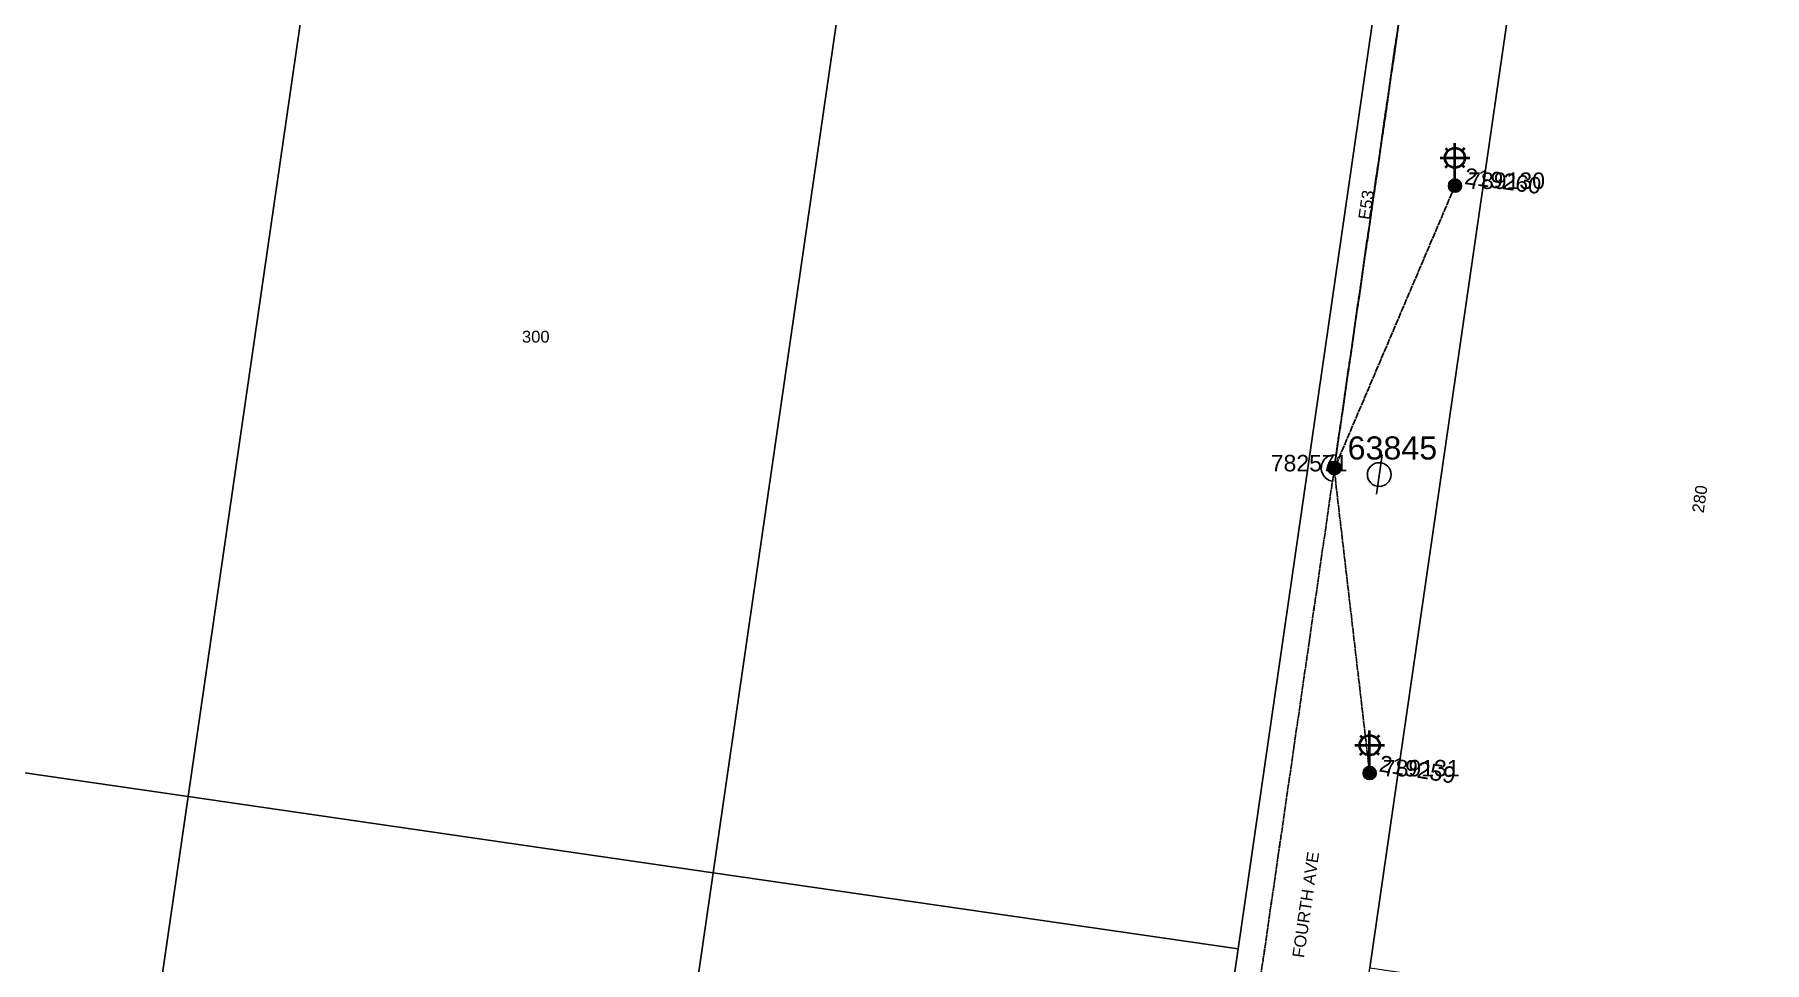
# Model space of a CAD drawing. Header units: metres. Extents: x 368 to 298975, y 411 to 6243625.
# Drawn here: x 296792.2 to 297054.5, y 6241753.5 to 6241894.2 of the extents above; entities that cross this region are included whole.
import ezdxf
from ezdxf.enums import TextEntityAlignment as Align

# ---------------------------------------------------------------- set-up
doc = ezdxf.new("R2010")
doc.units = ezdxf.units.M
doc.linetypes.add('Cable Exist OH', pattern=[1, 1, 0])
doc.layers.get('0').update_dxf_attribs({"color": 6})
doc.layers.add('Cadastre Land Parcels_SP_EXT', color=250, linetype='Continuous', lineweight=5)
doc.layers.add('Cadastre Roads_SP_EXT', color=250, linetype='Continuous', lineweight=5)
for name, color, linetype in [('Equip_SP_HV_EXT', 7, 'Continuous'), ('Equip_SP_SL_EXT', 7, 'Continuous'), ('Mains_HV_EXT', 7, 'Continuous'), ('Mains_LV_EXT', 7, 'Continuous'), ('Mains_LV_SL_EXT', 7, 'Continuous'), ('SupportsOH_SP_TR_HV_LV_SL_EXT', 7, 'Continuous')]:
    doc.layers.add(name, color=color, linetype=linetype)
doc.styles.add('HVSW_LABEL', font='arial.ttf')
doc.styles.add('iecARIAL', font='arial.ttf', dxfattribs={"height": 2})
doc.styles.add('POLE_LABEL', font='arial.ttf')
doc.styles.get("Standard").update_dxf_attribs({"font": 'arial.ttf'})

# ---------------------------------------------------------------- blocks, each defined once
blk = doc.blocks.new('SL_LANTERN_EXT')
at = {"lineweight": 40}
for p, q in [((-1.46, 5.68), (-1.06, 5.28)), ((0, 1.97), (0, 6.47)), ((1.46, 5.68), (1.06, 5.28)), ((-2.25, 4.22), (2.25, 4.22)), ((-1.46, 2.76), (-1.06, 3.16)), ((0, 0), (0, 2.72)), ((1.46, 2.76), (1.06, 3.16))]:
    blk.add_line(p, q, dxfattribs=at)
blk.add_circle((0, 4.22), 1.5, dxfattribs=at)
at = {"style": 'iecARIAL', "flags": 8}
blk.add_attdef('ASSET_NUM', (1.5, 1.5), '', height=2.5, dxfattribs=at)
for tag, p, height, flags in [('OPERATING_VOLTAGE', (0.98, -1.65), 0.2, 9), ('ORIENTATION', (0.98, -1.85), 0.2, 9), ('OWNED_BY', (0.98, -2.05), 0.2, 9), ('STATE', (0.98, -2.25), 0.2, 9), ('CONSTRUCTED_VOLTAGE', (0.98, -0.65), 0.2, 9), ('CONTROL_TYPE', (0.98, -0.85), 0.2, 9), ('LANTERN_PURPOSE', (0.98, -1.05), 0.2, 9), ('LANTERN_TYPE', (0.98, -1.25), 0.2, 9), ('NO_PHASES', (0.98, -1.45), 0.2, 9), ('USAGE', (0.98, -2.45), 0.2, 9), ('CEXIST', (0.98, -2.65), 0.2, 9), ('LNUMBER', (2.18, -3.25), 2.5, 8), ('CNEW', (0.98, -2.85), 0.2, 9), ('CNUMBER', (0.98, -3.05), 0.2, 9), ('CREMOVE', (0.98, -3.25), 0.2, 9), ('CREPLACE', (0.98, -3.45), 0.2, 9), ('LKINGHEIGHT', (0.98, -3.65), 0.2, 9), ('LBRACKET', (0.98, -3.85), 0.2, 9), ('LBRACKETVOCAB', (0.98, -4.05), 0.2, 9), ('LCATEGORY', (0.98, -4.25), 0.2, 9), ('LCHARGE1', (0.98, -4.45), 0.2, 9), ('LCHARGE1PERCENT', (0.98, -4.65), 0.2, 9), ('LCHARGE2', (0.98, -4.85), 0.2, 9), ('LCHARGE2PERCENT', (0.98, -5.05), 0.2, 9), ('LCHARGE3', (0.98, -5.25), 0.2, 9), ('LCHARGE3PERCENT', (0.98, -5.45), 0.2, 9), ('LEXIST', (0.98, -5.65), 0.2, 9), ('LLAMP', (0.98, -5.85), 0.2, 9), ('LLAMPVOCAB', (0.98, -6.05), 0.2, 9), ('LMAST', (0.98, -6.25), 0.2, 9), ('LMASTVOCAB', (0.98, -6.45), 0.2, 9), ('LNEW', (0.98, -6.65), 0.2, 9), ('LANTNUMBER', (0.98, -6.85), 0.2, 9), ('LOUTREACH', (0.98, -7.25), 0.2, 9), ('LOUTREACHVOCAB', (0.98, -7.45), 0.2, 9), ('LRATECODE', (0.98, -7.65), 0.2, 9), ('LREMOVE', (0.98, -7.85), 0.2, 9), ('LREPLACE', (0.98, -8.05), 0.2, 9), ('STREETNAME', (0.98, -9.25), 0.2, 9), ('SUBURB', (0.98, -9.45), 0.2, 1), ('LTYPE', (0.98, -8.25), 0.2, 9), ('LTYPEVOCAB', (0.98, -8.45), 0.2, 9), ('LEGEND', (0.98, -8.65), 0.2, 9), ('LOCATION', (0.98, -8.85), 0.2, 9), ('NOTES', (0.98, -9.05), 0.2, 9)]:
    blk.add_attdef(tag, p, '', height=height, dxfattribs=dict(flags=flags))
blk = doc.blocks.new('POLE_EXT')
blk.add_hatch(color=256).paths.add_polyline_path([(-1, 0, 1), (1, 0, 1)])
blk.add_lwpolyline([(-1, 0, 1), (1, 0, 1)], format="xyb", close=True)
for tag, height, flags, p in [('pNumber', 2.5, 8, (-17.84, 2.07)), ('OWNED_BY', 0.2, 9, (1.35, -0.4)), ('SPECIAL_USE', 0.2, 9, (1.35, -0.8)), ('STATE', 0.2, 9, (1.35, -1)), ('cLV', 0.2, 9, (1.35, -1.4)), ('hDepth', 0.2, 9, (1.35, -1.6)), ('hDia', 0.2, 9, (1.35, -1.8)), ('cHV', 0.2, 9, (1.35, -2)), ('PARENT', 0.2, 9, (1.35, -0.6)), ('USAGE', 0.2, 9, (1.35, -1.2)), ('LBRACKET', 0.2, 9, (1.35, -2.2)), ('LExisting', 0.2, 9, (1.35, -2.4)), ('LANTNUMBER', 0.2, 9, (1.35, -2.6)), ('cLinedev', 0.2, 9, (1.35, -3.4)), ('pExisting', 0.2, 9, (1.35, -3.8)), ('pFooting', 0.2, 9, (1.35, -4.4)), ('pNew', 0.2, 9, (1.35, -4.6)), ('pRelocate', 0.2, 9, (1.35, -5)), ('pRemove', 0.2, 9, (1.35, -5.2)), ('LOther', 0.2, 9, (1.35, -2.8)), ('LRemove', 0.2, 9, (1.35, -3)), ('LEGEND', 0.2, 9, (1.35, -3.2)), ('LOCATION', 0.2, 9, (1.35, -3.6)), ('PFNUMBER', 0.2, 9, (1.35, -4)), ('NEWPFNUMBER', 0.2, 9, (1.35, -4.2)), ('pReplace', 0.2, 9, (1.35, -5.4)), ('pStay', 0.2, 9, (1.35, -5.6)), ('pType', 0.2, 9, (1.35, -5.8)), ('cspan', 0.2, 9, (1.35, -6)), ('STREETNAME', 0.2, 9, (1.35, -6.2)), ('SUBURB', 0.2, 9, (1.35, -6.4)), ('OPERATED_BY', 0.2, 9, (1.36, -7.01)), ('NOTES', 0.2, 9, (1.35, -6.6)), ('MAINTAINED_BY', 0.2, 9, (1.36, -6.81))]:
    blk.add_attdef(tag, text='', height=height, dxfattribs=dict(flags=flags)).set_placement(p, align=Align.MIDDLE_LEFT)
at = {"style": 'POLE_LABEL'}
for tag, height, flags, p in [('ASSET_NUM', 2.5, 8, (2, 2)), ('STRUCTURE_PLANT_NUMBER', 0.2, 9, (1.35, 0.03)), ('STREET_CODE', 0.2, 9, (1.35, -0.2))]:
    blk.add_attdef(tag, text='', height=height, dxfattribs=dict(at, flags=flags)).set_placement(p, align=Align.MIDDLE_LEFT)
at = {"flags": 1}
blk.add_attdef('Z', (1.35, -7.33), '', height=0.2, dxfattribs=at)
blk = doc.blocks.new('HV_ABS_CLOSED_EXT')
blk.add_line((-3, 6.87), (3, 6.87))
blk.add_circle((0, 6.87), 1.8)
at = {"style": 'HVSW_LABEL'}
for tag, height, flags, p in [('ASSET_NUM', 3.5, 8, (2, 2)), ('STREET_CODE', 0.2, 9, (0, -0.2))]:
    blk.add_attdef(tag, text='', height=height, dxfattribs=dict(at, flags=flags)).set_placement(p, align=Align.MIDDLE_LEFT)
at = {"flags": 1}
blk.add_attdef('Z', (0, 0), '', height=0.2, dxfattribs=at)
at = {"flags": 9}
for tag, p in [('ACTUAL_STATUS', (0, -0.4)), ('CONSTRUCTED_VOLTAGE', (0, -0.6)), ('OPERATING_VOLTAGE', (0, -1)), ('ORIENTATION', (0, -1.2)), ('OWNED_BY', (0, -1.4)), ('STATE', (0, -1.6)), ('SWITCH_TYPE', (0, -1.8)), ('STREETNAME', (0, -2.6)), ('NO_PHASES', (0, -0.8)), ('USAGE', (0, -2)), ('LEGEND', (0, -2.2)), ('LOCATION', (0, -2.4)), ('SUBURB', (0, -2.8)), ('NOTES', (0, -3))]:
    blk.add_attdef(tag, text='', height=0.2, dxfattribs=at).set_placement(p, align=Align.MIDDLE_LEFT)

msp = doc.modelspace()

# ---------------------------------------------------------------- linework, layer by layer
at = {"layer": 'Cadastre Land Parcels_SP_EXT', "linetype": 'Continuous'}
for points in [[(296837.09, 6241927.95), (296757.47, 6241939.5), (296735.81, 6241790.23), (296815.44, 6241778.67), (296837.09, 6241927.95)], [(296916.72, 6241916.41), (296837.09, 6241927.95), (296815.44, 6241778.67), (296895.08, 6241767.1), (296916.72, 6241916.41)], [(297095.94, 6241890.5), (297016.3, 6241902.03), (296994.67, 6241752.71), (297074.31, 6241741.17), (297095.94, 6241890.5)], [(296815.44, 6241778.67), (296735.81, 6241790.23), (296714.14, 6241640.92), (296793.78, 6241629.36), (296815.44, 6241778.67)], [(296895.08, 6241767.1), (296815.44, 6241778.67), (296793.78, 6241629.36), (296873.43, 6241617.78), (296895.08, 6241767.1)]]:
    msp.add_lwpolyline(points, close=True, dxfattribs=at)
for points in [[(296916.72, 6241916.41), (296895.08, 6241767.1), (296974.71, 6241755.57), (296995.47, 6241898.95)], [(296953.92, 6241612.2), (296974.71, 6241755.57), (296974.71, 6241755.57), (296895.08, 6241767.1), (296873.43, 6241617.78)]]:
    msp.add_lwpolyline(points, dxfattribs=at)
at = {"layer": 'Cadastre Roads_SP_EXT', "linetype": 'Continuous'}
msp.add_lwpolyline([(296994.67, 6241752.71), (297016.3, 6241902.03), (296995.47, 6241898.95), (296974.71, 6241755.57), (296953.92, 6241612.2), (296973.02, 6241603.33), (296994.67, 6241752.71)], close=True, dxfattribs=at)
at = {"layer": 'Mains_HV_EXT', "linetype": 'Cable Exist OH'}
for points in [[(297000.87, 6241908.32), (296989.3, 6241828.5)], [(296989.3, 6241828.5), (296970.5, 6241698.8), (296954.69, 6241589.78)]]:
    msp.add_lwpolyline(points, dxfattribs=at)
at = {"layer": 'Mains_LV_EXT', "linetype": 'Cable Exist OH'}
for points in [[(296989.27, 6241828.55), (297000.81, 6241908.44)], [(296989.31, 6241828.56), (296989.3, 6241828.5), (296976.12, 6241737.59)]]:
    msp.add_lwpolyline(points, dxfattribs=at)
at = {"layer": 'Mains_LV_EXT', "linetype": 'Continuous'}
msp.add_lwpolyline([(296989.57, 6241830.48, 0.982151), (296988.96, 6241826.53)], format="xyb", dxfattribs=at)
at = {"layer": 'Mains_LV_SL_EXT', "linetype": 'Cable Exist OH'}
for points in [[(297007.59, 6241871.33), (296989.27, 6241828.33)], [(296989.27, 6241828.33), (296994.65, 6241782.24)]]:
    msp.add_lwpolyline(points, dxfattribs=at)

# ---------------------------------------------------------------- block references
at = {"layer": 'Equip_SP_HV_EXT'}
ref = msp.add_blockref('HV_ABS_CLOSED_EXT', (296989.3, 6241828.5), dxfattribs=dict(at, rotation=261.7551231336148))
ref.add_attrib('ASSET_NUM', '63845', dxfattribs={"layer": '0', "height": 3.5, "style": 'HVSW_LABEL'}).set_placement((296991.3, 6241828.75), align=Align.BOTTOM_LEFT)
at = {"layer": 'Equip_SP_SL_EXT'}
ref = msp.add_blockref('SL_LANTERN_EXT', (297007.59, 6241871.33), dxfattribs=at)
ref.add_attrib('ASSET_NUM', '219260', dxfattribs={"layer": '0', "height": 2.5, "rotation": 352.3791, "style": 'iecARIAL'}).set_placement((297009.09, 6241872.83), align=Align.MIDDLE_LEFT)
ref = msp.add_blockref('SL_LANTERN_EXT', (296994.65, 6241782.24), dxfattribs=at)
ref.add_attrib('ASSET_NUM', '219259', dxfattribs={"layer": '0', "height": 2.5, "rotation": 350.7004, "style": 'iecARIAL'}).set_placement((296996.15, 6241783.74), align=Align.MIDDLE_LEFT)
at = {"layer": 'SupportsOH_SP_TR_HV_LV_SL_EXT'}
ref = msp.add_blockref('POLE_EXT', (297007.59, 6241871.33), dxfattribs=at)
ref.add_attrib('ASSET_NUM', '789130', dxfattribs={"layer": '0', "height": 2.5, "style": 'POLE_LABEL'}).set_placement((297009.59, 6241872.08), align=Align.MIDDLE_LEFT)
ref = msp.add_blockref('POLE_EXT', (296989.3, 6241828.5), dxfattribs=at)
ref.add_attrib('ASSET_NUM', '782571', dxfattribs={"layer": '0', "height": 2.5, "style": 'POLE_LABEL'}).set_placement((296991.3, 6241829.25), align=Align.MIDDLE_RIGHT)
ref = msp.add_blockref('POLE_EXT', (296994.65, 6241782.24), dxfattribs=at)
ref.add_attrib('ASSET_NUM', '789131', dxfattribs={"layer": '0', "height": 2.5, "style": 'POLE_LABEL'}).set_placement((296996.65, 6241782.99), align=Align.MIDDLE_LEFT)

# ---------------------------------------------------------------- texts
at = {"layer": 'Cadastre Land Parcels_SP_EXT'}
msp.add_text('300', height=1.8, dxfattribs=at).set_placement((296866.08, 6241847.53))
msp.add_text('280', height=1.8, rotation=81.7551, dxfattribs=at).set_placement((297045.3, 6241821.6))
at = {"layer": 'Cadastre Roads_SP_EXT'}
msp.add_text('FOURTH AVE', height=1.8, rotation=81.7552, dxfattribs=at).set_placement((296984.68, 6241754.13))
at = {"layer": 'Mains_LV_EXT'}
msp.add_text('E53', height=1.8, rotation=81.7822, dxfattribs=at).set_placement((296994.69, 6241866.08))

doc.saveas('drawing.dxf')
